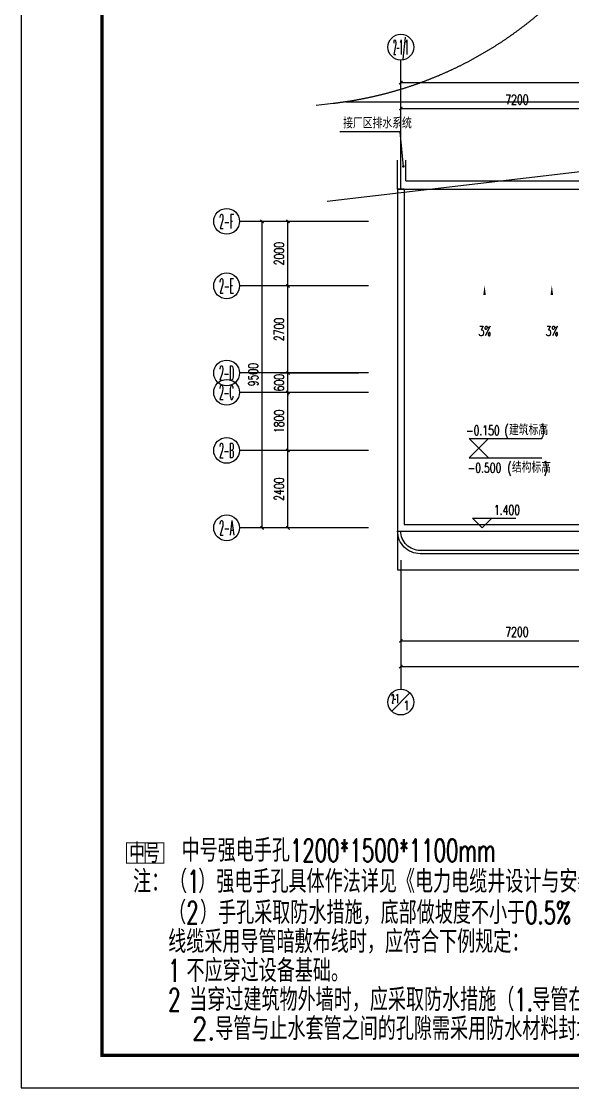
# Model space of a CAD drawing. Extents: x -9422388 to 15610651, y -1992469 to 953794.
# Drawn here: x -2997074 to -2979981, y -380398 to -347347 of the extents above; entities that cross this region are included whole.
import ezdxf
from ezdxf.enums import TextEntityAlignment as Align

# ---------------------------------------------------------------- set-up
doc = ezdxf.new("R2010")
doc.units = 0
doc.header["$LTSCALE"] = 1000
doc.linetypes.add('DASH', pattern=[0.35, 0.25, -0.1])
for name, color, linetype in [('AXIS_TEXT', 7, 'Continuous'), ('PUB_TITLE', 4, 'Continuous'), ('TEL_TEXT', 7, 'Continuous'), ('道路', 4, 'Continuous')]:
    doc.layers.add(name, color=color, linetype=linetype)
doc.styles.add('_TCH_AXIS', font='COMPLEX', dxfattribs={"bigfont": 'GBCBIG'})
doc.styles.add('_TCH_DIM', font='SIMPLEX', dxfattribs={"bigfont": 'GBCBIG'})
doc.styles.add('_TCH_DIM_T3', font='SIMPLEX', dxfattribs={"width": 0.705882, "bigfont": 'GBCBIG'})
doc.styles.add('_TEL_DIM', font='SIMPLEX', dxfattribs={"width": 0.8, "height": 3.5, "bigfont": 'HZTXT'})
doc.styles.add('COMPLEX', font='COMPLEX')
doc.dimstyles.new('_TCH_ARCH&&100', dxfattribs={"dimtxt": 297.5, "dimasz": 100, "dimexe": 250, "dimexo": 300, "dimgap": 126.25, "dimtad": 1, "dimdec": 0, "dimzin": 0, "dimdsep": 46, "dimtxsty": '_TCH_DIM_T3', "dimblk": 'ARCHTICK', "dimcen": 0.09, "dimclrt": 7, "dimazin": 2, "dimtfac": 1, "dimtdec": 0, "dimtix": 1, "dimtmove": 2, "dimatfit": 3, "dimfxl": 0, "dimtolj": 1, "dimtzin": 0, "dimarcsym": 0})

# ---------------------------------------------------------------- blocks, each defined once
blk = doc.blocks.new('JJ')
at = {"const_width": 15}
blk.add_lwpolyline([(1312976, -795424), (1313553, -795424), (1313553, -795740), (1312976, -795740)], close=True, dxfattribs=at)
blk.add_lwpolyline([(1313264, -795424), (1313264, -795740)], dxfattribs=at)
at = {"layer": 'TEL_TEXT', "color": 3, "style": '_TEL_DIM', "width": 0.8}
blk.add_text('中号', height=300, dxfattribs=at).set_placement((1313017, -795734))
blk = doc.blocks.new('A$C75680FEE')
at = {"layer": '道路', "color": 0, "linetype": 'DASH', "ltscale": 5}
for p, q in [((64.557, 13.81), (114.014, 19.46)), ((63.653, 13.599), (64.172, 13.72))]:
    blk.add_line(p, q, dxfattribs=at)
at = {"layer": '道路', "color": 0, "linetype": 'Continuous', "flags": 128}
blk.add_lwpolyline([(73.493, 12.818), (64.336, 10.678)], dxfattribs=at)
at = {"layer": '道路', "color": 0, "linetype": 'DASH', "ltscale": 5}
blk.add_arc((61.44, 25.405), 12, 283.1561, 25.3271, dxfattribs=at)
blk = doc.blocks.new('_ArchTick')
at = {"color": 0, "linetype": 'ByBlock', "const_width": 0.4}
blk.add_lwpolyline([(-0.5, -0.5), (0.5, 0.5)], dxfattribs=at)
blk = doc.blocks.new('*D2781')
at = {"color": 0, "lineweight": -2, "transparency": 16777216}
for p, q in [((1362230, -199693), (1362230, -202943)), ((1436250, -199693), (1436250, -202943)), ((1362230, -202693), (1436250, -202693))]:
    blk.add_line(p, q, dxfattribs=at)
at = {"layer": 'Defpoints', "color": 0, "transparency": 16777216}
for p in [(1362230, -199393), (1436250, -199393), (1436250, -202693)]:
    blk.add_point(p, dxfattribs=at)
at = {"color": 0, "lineweight": -2, "transparency": 16777216, "xscale": 100, "yscale": 100, "zscale": 100, "rotation": 180}
blk.add_blockref('_ArchTick', (1362230, -202693), dxfattribs=at)
at = {"color": 0, "lineweight": -2, "transparency": 16777216, "xscale": 100, "yscale": 100, "zscale": 100}
blk.add_blockref('_ArchTick', (1436250, -202693), dxfattribs=at)
at = {"color": 7, "transparency": 16777216, "insert": (1399240, -202418), "char_height": 297.5, "attachment_point": 5, "style": '_TCH_DIM_T3'}
blk.add_mtext('\\A1;74020', dxfattribs=at)
blk = doc.blocks.new('*D2782')
at = {"color": 0, "lineweight": -2, "transparency": 16777216}
for p, q in [((1362230, -199693), (1362230, -202143)), ((1369430, -199693), (1369430, -202143)), ((1362230, -201893), (1369430, -201893))]:
    blk.add_line(p, q, dxfattribs=at)
at = {"layer": 'Defpoints', "color": 0, "transparency": 16777216}
for p in [(1362230, -199393), (1369430, -199393), (1369430, -201893)]:
    blk.add_point(p, dxfattribs=at)
at = {"color": 0, "lineweight": -2, "transparency": 16777216, "xscale": 100, "yscale": 100, "zscale": 100, "rotation": 180}
blk.add_blockref('_ArchTick', (1362230, -201893), dxfattribs=at)
at = {"color": 0, "lineweight": -2, "transparency": 16777216, "xscale": 100, "yscale": 100, "zscale": 100}
blk.add_blockref('_ArchTick', (1369430, -201893), dxfattribs=at)
at = {"color": 7, "transparency": 16777216, "insert": (1365830, -201618), "char_height": 297.5, "attachment_point": 5, "style": '_TCH_DIM_T3'}
blk.add_mtext('\\A1;7200', dxfattribs=at)
blk = doc.blocks.new('*D2797')
at = {"color": 0, "lineweight": -2, "transparency": 16777216}
for p, q in [((1362230, -187593), (1362230, -184343)), ((1418550, -187593), (1418550, -184343)), ((1362230, -184593), (1418550, -184593))]:
    blk.add_line(p, q, dxfattribs=at)
at = {"layer": 'Defpoints', "color": 0, "transparency": 16777216}
for p in [(1418550, -184593), (1362230, -187893), (1418550, -187893)]:
    blk.add_point(p, dxfattribs=at)
at = {"color": 0, "lineweight": -2, "transparency": 16777216, "xscale": 100, "yscale": 100, "zscale": 100, "rotation": 180}
blk.add_blockref('_ArchTick', (1362230, -184593), dxfattribs=at)
at = {"color": 0, "lineweight": -2, "transparency": 16777216, "xscale": 100, "yscale": 100, "zscale": 100}
blk.add_blockref('_ArchTick', (1418550, -184593), dxfattribs=at)
at = {"color": 7, "transparency": 16777216, "insert": (1390390, -184318), "char_height": 297.5, "attachment_point": 5, "style": '_TCH_DIM_T3'}
blk.add_mtext('\\A1;56320', dxfattribs=at)
blk = doc.blocks.new('*D2798')
at = {"color": 0, "lineweight": -2, "transparency": 16777216}
for p, q in [((1362230, -187593), (1362230, -185143)), ((1362230, -185393), (1369430, -185393)), ((1369430, -187593), (1369430, -185143))]:
    blk.add_line(p, q, dxfattribs=at)
at = {"layer": 'Defpoints', "color": 0, "transparency": 16777216}
for p in [(1369430, -185393), (1362230, -187893), (1369430, -187893)]:
    blk.add_point(p, dxfattribs=at)
at = {"color": 0, "lineweight": -2, "transparency": 16777216, "xscale": 100, "yscale": 100, "zscale": 100, "rotation": 180}
blk.add_blockref('_ArchTick', (1362230, -185393), dxfattribs=at)
at = {"color": 0, "lineweight": -2, "transparency": 16777216, "xscale": 100, "yscale": 100, "zscale": 100}
blk.add_blockref('_ArchTick', (1369430, -185393), dxfattribs=at)
at = {"color": 7, "transparency": 16777216, "insert": (1365830, -185118), "char_height": 297.5, "attachment_point": 5, "style": '_TCH_DIM_T3'}
blk.add_mtext('\\A1;7200', dxfattribs=at)
blk = doc.blocks.new('_AXISO')
at = {"color": 0}
blk.add_circle((0, 0), 0.5, dxfattribs=at)
at = {"layer": 'AXIS_TEXT', "color": 0, "style": 'COMPLEX', "width": 1.041667}
blk.add_attdef('A', text='', height=0.56, dxfattribs=at).set_placement((-0.25, -0.28), (0.25, -0.28), align=Align.FIT)
blk = doc.blocks.new('*D2818')
at = {"color": 0, "lineweight": -2, "transparency": 16777216}
for p, q in [((1360930, -188893), (1357680, -188893)), ((1357930, -198393), (1357930, -188893)), ((1360930, -198393), (1357680, -198393))]:
    blk.add_line(p, q, dxfattribs=at)
at = {"layer": 'Defpoints', "color": 0, "transparency": 16777216}
for p in [(1357930, -188893), (1361230, -188893), (1361230, -198393)]:
    blk.add_point(p, dxfattribs=at)
at = {"color": 0, "lineweight": -2, "transparency": 16777216, "xscale": 100, "yscale": 100, "zscale": 100}
for p, rotation in [((1357930, -188893), 90), ((1357930, -198393), 270)]:
    blk.add_blockref('_ArchTick', p, dxfattribs=dict(at, rotation=rotation))
at = {"color": 7, "transparency": 16777216, "insert": (1357655, -193643), "char_height": 297.5, "attachment_point": 5, "rotation": 90, "style": '_TCH_DIM_T3'}
blk.add_mtext('\\A1;9500', dxfattribs=at)
blk = doc.blocks.new('*D2819')
at = {"color": 0, "lineweight": -2, "transparency": 16777216}
for p, q in [((1360930, -195993), (1358480, -195993)), ((1358730, -198393), (1358730, -195993)), ((1360930, -198393), (1358480, -198393))]:
    blk.add_line(p, q, dxfattribs=at)
at = {"layer": 'Defpoints', "color": 0, "transparency": 16777216}
for p in [(1358730, -195993), (1361230, -195993), (1361230, -198393)]:
    blk.add_point(p, dxfattribs=at)
at = {"color": 0, "lineweight": -2, "transparency": 16777216, "xscale": 100, "yscale": 100, "zscale": 100}
for p, rotation in [((1358730, -195993), 90), ((1358730, -198393), 270)]:
    blk.add_blockref('_ArchTick', p, dxfattribs=dict(at, rotation=rotation))
at = {"color": 7, "transparency": 16777216, "insert": (1358455, -197193), "char_height": 297.5, "attachment_point": 5, "rotation": 90, "style": '_TCH_DIM_T3'}
blk.add_mtext('\\A1;2400', dxfattribs=at)
blk = doc.blocks.new('*D2820')
at = {"color": 0, "lineweight": -2, "transparency": 16777216}
for p, q in [((1360930, -194193), (1358480, -194193)), ((1358730, -195993), (1358730, -194193)), ((1360930, -195993), (1358480, -195993))]:
    blk.add_line(p, q, dxfattribs=at)
at = {"layer": 'Defpoints', "color": 0, "transparency": 16777216}
for p in [(1358730, -194193), (1361230, -194193), (1361230, -195993)]:
    blk.add_point(p, dxfattribs=at)
at = {"color": 0, "lineweight": -2, "transparency": 16777216, "xscale": 100, "yscale": 100, "zscale": 100}
for p, rotation in [((1358730, -194193), 90), ((1358730, -195993), 270)]:
    blk.add_blockref('_ArchTick', p, dxfattribs=dict(at, rotation=rotation))
at = {"color": 7, "transparency": 16777216, "insert": (1358455, -195093), "char_height": 297.5, "attachment_point": 5, "rotation": 90, "style": '_TCH_DIM_T3'}
blk.add_mtext('\\A1;1800', dxfattribs=at)
blk = doc.blocks.new('*D2821')
at = {"color": 0, "lineweight": -2, "transparency": 16777216}
for p, q in [((1360930, -193593), (1358480, -193593)), ((1358730, -193593), (1358730, -193493)), ((1358730, -194193), (1358730, -193593)), ((1360930, -194193), (1358480, -194193)), ((1358730, -194193), (1358730, -194293))]:
    blk.add_line(p, q, dxfattribs=at)
at = {"layer": 'Defpoints', "color": 0, "transparency": 16777216}
for p in [(1358730, -193593), (1361230, -193593), (1361230, -194193)]:
    blk.add_point(p, dxfattribs=at)
at = {"color": 0, "lineweight": -2, "transparency": 16777216, "xscale": 100, "yscale": 100, "zscale": 100}
for p, rotation in [((1358730, -193593), 270), ((1358730, -194193), 90)]:
    blk.add_blockref('_ArchTick', p, dxfattribs=dict(at, rotation=rotation))
at = {"color": 7, "transparency": 16777216, "insert": (1358455, -193893), "char_height": 297.5, "attachment_point": 5, "rotation": 90, "style": '_TCH_DIM_T3'}
blk.add_mtext('\\A1;600', dxfattribs=at)
blk = doc.blocks.new('*D2822')
at = {"color": 0, "lineweight": -2, "transparency": 16777216}
for p, q in [((1360930, -190893), (1358480, -190893)), ((1358730, -193593), (1358730, -190893)), ((1360930, -193593), (1358480, -193593))]:
    blk.add_line(p, q, dxfattribs=at)
at = {"layer": 'Defpoints', "color": 0, "transparency": 16777216}
for p in [(1358730, -190893), (1361230, -190893), (1361230, -193593)]:
    blk.add_point(p, dxfattribs=at)
at = {"color": 0, "lineweight": -2, "transparency": 16777216, "xscale": 100, "yscale": 100, "zscale": 100}
for p, rotation in [((1358730, -190893), 90), ((1358730, -193593), 270)]:
    blk.add_blockref('_ArchTick', p, dxfattribs=dict(at, rotation=rotation))
at = {"color": 7, "transparency": 16777216, "insert": (1358455, -192243), "char_height": 297.5, "attachment_point": 5, "rotation": 90, "style": '_TCH_DIM_T3'}
blk.add_mtext('\\A1;2700', dxfattribs=at)
blk = doc.blocks.new('*D2823')
at = {"color": 0, "lineweight": -2, "transparency": 16777216}
for p, q in [((1360930, -188893), (1358480, -188893)), ((1358730, -190893), (1358730, -188893)), ((1360930, -190893), (1358480, -190893))]:
    blk.add_line(p, q, dxfattribs=at)
at = {"layer": 'Defpoints', "color": 0, "transparency": 16777216}
for p in [(1358730, -188893), (1361230, -188893), (1361230, -190893)]:
    blk.add_point(p, dxfattribs=at)
at = {"color": 0, "lineweight": -2, "transparency": 16777216, "xscale": 100, "yscale": 100, "zscale": 100}
for p, rotation in [((1358730, -188893), 90), ((1358730, -190893), 270)]:
    blk.add_blockref('_ArchTick', p, dxfattribs=dict(at, rotation=rotation))
at = {"color": 7, "transparency": 16777216, "insert": (1358455, -189893), "char_height": 297.5, "attachment_point": 5, "rotation": 90, "style": '_TCH_DIM_T3'}
blk.add_mtext('\\A1;2000', dxfattribs=at)
blk = doc.blocks.new('76867')
at = {"color": 8}
for p, q in [((1362229.8, -187892.6), (1362229.8, -183892.6)), ((1362210.7, -186118.5), (1360337.9, -186118.5)), ((1362309.2, -187188.1), (1362210.7, -186118.5)), ((1362129.8, -187892.6), (1362129.8, -198492.6)), ((1362329.8, -187892.6), (1362129.8, -187892.6)), ((1362329.8, -187892.6), (1362329.8, -198292.6)), ((1361229.8, -188892.6), (1357229.8, -188892.6)), ((1361229.8, -190892.6), (1357229.8, -190892.6)), ((1361229.8, -193592.6), (1357229.8, -193592.6)), ((1361229.8, -194192.6), (1357229.8, -194192.6)), ((1364648.1, -195926.1), (1364348.1, -195626.1)), ((1364348.1, -195626.1), (1366603, -195626.1)), ((1364648.1, -195926.1), (1364948.1, -195626.1)), ((1364648.1, -195926.1), (1364348.1, -196226.1)), ((1364648.1, -195926.1), (1364948.1, -196226.1)), ((1361229.8, -195992.6), (1357229.8, -195992.6)), ((1364348.1, -196226.1), (1366601.7, -196226.1)), ((1362329.8, -198292.6), (1369329.8, -198292.6)), ((1364749.8, -198392.6), (1364449.8, -198092.6)), ((1364449.8, -198092.6), (1365800.7, -198092.6)), ((1364749.8, -198392.6), (1365049.8, -198092.6)), ((1361229.8, -198392.6), (1357229.8, -198392.6)), ((1362129.8, -198492.6), (1369329.8, -198492.6)), ((1362229.8, -199392.6), (1362229.8, -203392.6)), ((1361947, -204075.4), (1362512.7, -203509.7))]:
    blk.add_line(p, q, dxfattribs=at)
for points, format in [([(1362129.8, -198492.6), (1362129.8, -199692.6), (1437016.2, -199692.6), (1442376.7, -190006.3), (1428055.4, -167156.9), (1427208.2, -167688.1, -0.4142136), (1427897.4, -167846.3), (1441326.9, -189272.8, -0.2728148), (1441368.4, -190795.7), (1437149.6, -198418.9, -0.2728148), (1435837.2, -199192.6), (1362829.8, -199192.6, -0.4142136), (1362129.8, -198492.6)], "xyb"), ([(1364825.8, -192038.8, 0, 0, 0), (1364825.8, -190879.3, 0, 80, 0), (1364825.8, -191179.3, 0, 0, 0)], "xyseb"), ([(1366911.3, -192038.8, 0, 0, 0), (1366911.3, -190879.3, 0, 80, 0), (1366911.3, -191179.3, 0, 0, 0)], "xyseb"), ([(1412729.8, -199092.6), (1362829.8, -199092.6, -0.4142136), (1362229.8, -198492.6), (1362229.8, -198492.6)], "xyb"), ([(1362829.8, -199092.6, -0.4142136), (1362229.8, -198492.6, -0.4317255)], "xyb")]:
    blk.add_lwpolyline(points, format=format, dxfattribs=at)
for points in [[(1362129.8, -187892.6), (1362129.8, -186999.2)], [(1362389.8, -187632.6), (1362389.8, -186999.2)], [(1362389.8, -187632.6), (1413348.5, -187632.5)], [(1362129.8, -187892.6), (1413348.5, -187892.5)]]:
    blk.add_lwpolyline(points, dxfattribs=at)
at = {"color": 8, "const_width": 40}
blk.add_lwpolyline([(1362311, -187208, 1), (1362307.3, -187168.1, 1)], format="xyb", close=True, dxfattribs=at)
at = {"color": 8}
blk.add_circle((1362229.8, -203792.6), 400, dxfattribs=at)
at = {"color": 8, "xscale": 1000, "yscale": 1000, "zscale": 1000, "rotation": 353.4824571599657}
blk.add_blockref('A$C75680FEE', (1294816.3, -191580), dxfattribs=at)
at = {"color": 8}
ref = blk.add_blockref('_AXISO', (1362229.8, -183492.6), dxfattribs=dict(at, xscale=800, yscale=800, zscale=800))
ref.add_attrib('A', '2-1/1', dxfattribs={"layer": 'AXIS_TEXT', "color": 8, "height": 452.55, "style": '_TCH_AXIS', "width": 0.228261}).set_placement((1362003.5, -183718.8), (1362456.1, -183718.8), align=Align.FIT)
ref = blk.add_blockref('_AXISO', (1356829.8, -188892.6), dxfattribs=dict(at, xscale=800, yscale=800, zscale=800))
ref.add_attrib('A', '2-F', dxfattribs={"layer": 'AXIS_TEXT', "color": 8, "height": 452.55, "style": '_TCH_AXIS', "width": 0.33871}).set_placement((1356603.5, -189118.8), (1357056.1, -189118.8), align=Align.FIT)
ref = blk.add_blockref('_AXISO', (1356829.8, -190892.6), dxfattribs=dict(at, xscale=800, yscale=800, zscale=800))
ref.add_attrib('A', '2-E', dxfattribs={"layer": 'AXIS_TEXT', "color": 8, "height": 452.55, "style": '_TCH_AXIS', "width": 0.33871}).set_placement((1356603.5, -191118.8), (1357056.1, -191118.8), align=Align.FIT)
ref = blk.add_blockref('_AXISO', (1356829.8, -193592.6), dxfattribs=dict(at, xscale=800, yscale=800, zscale=800))
ref.add_attrib('A', '2-D', dxfattribs={"layer": 'AXIS_TEXT', "color": 8, "height": 452.55, "style": '_TCH_AXIS', "width": 0.333333}).set_placement((1356603.5, -193818.8), (1357056.1, -193818.8), align=Align.FIT)
ref = blk.add_blockref('_AXISO', (1356829.8, -194192.6), dxfattribs=dict(at, xscale=800, yscale=800, zscale=800))
ref.add_attrib('A', '2-C', dxfattribs={"layer": 'AXIS_TEXT', "color": 8, "height": 452.55, "style": '_TCH_AXIS', "width": 0.344262}).set_placement((1356603.5, -194418.8), (1357056.1, -194418.8), align=Align.FIT)
ref = blk.add_blockref('_AXISO', (1356829.8, -195992.6), dxfattribs=dict(at, xscale=800, yscale=800, zscale=800))
ref.add_attrib('A', '2-B', dxfattribs={"layer": 'AXIS_TEXT', "color": 8, "height": 452.55, "style": '_TCH_AXIS', "width": 0.333333}).set_placement((1356603.5, -196218.8), (1357056.1, -196218.8), align=Align.FIT)
ref = blk.add_blockref('_AXISO', (1356829.8, -198392.6), dxfattribs=dict(at, xscale=800, yscale=800, zscale=800))
ref.add_attrib('A', '2-A', dxfattribs={"layer": 'AXIS_TEXT', "color": 8, "height": 452.55, "style": '_TCH_AXIS', "width": 0.328125}).set_placement((1356603.5, -198618.8), (1357056.1, -198618.8), align=Align.FIT)
at = {"color": 8, "style": '_TCH_DIM'}
for s, p in [('接厂区排水系统', (1360442.9, -186013.5)), ('建筑标高', (1365583, -195521.1)), ('结构标高', (1365673.7, -196681.1))]:
    blk.add_text(s, height=337.59, dxfattribs=at).set_placement(p)
at = {"color": 8, "style": '_TCH_DIM', "width": 0.705882}
for s, p in [('3%', (1364635.8, -192441.3)), ('3%', (1366721.3, -192441.3)), ('-0.150', (1364253, -195521.1)), ('(', (1365443, -195521.1)), (')', (1366566, -195521.1)), ('-0.500', (1364303.7, -196681.1)), ('(', (1365533.7, -196681.1)), (')', (1366656.7, -196681.1)), ('1.400', (1365116.8, -197987.6))]:
    blk.add_text(s, height=297.5, dxfattribs=at).set_placement(p)
at = {"layer": 'AXIS_TEXT', "color": 7, "style": '_TCH_AXIS'}
for s, height, width, p, p2 in [('2-1', 286.22, 0.266804, (1361949.8, -203828.3), (1362149.8, -203828.3)), ('1', 286.2, 1.630466, (1362309.8, -204043), (1362509.8, -204043))]:
    blk.add_text(s, height=height, dxfattribs=dict(at, width=width)).set_placement(p, p2, align=Align.FIT)
at = {"color": 8}
for p1, p2, distance, picture, middle in [((1362229.8, -187892.6), (1418549.8, -187892.6), 3300, '*D2797', (1390389.8, -184317.6)), ((1362229.8, -187892.6), (1369429.8, -187892.6), 2500, '*D2798', (1365829.8, -185117.6)), ((1361229.8, -198392.6), (1361229.8, -188892.6), 3300, '*D2818', (1357654.8, -193642.6)), ((1361229.8, -190892.6), (1361229.8, -188892.6), 2500, '*D2823', (1358454.8, -189892.6)), ((1361229.8, -193592.6), (1361229.8, -190892.6), 2500, '*D2822', (1358454.8, -192242.6)), ((1361229.8, -194192.6), (1361229.8, -193592.6), 2500, '*D2821', (1358454.8, -193892.6)), ((1361229.8, -195992.6), (1361229.8, -194192.6), 2500, '*D2820', (1358454.8, -195092.6)), ((1361229.8, -198392.6), (1361229.8, -195992.6), 2500, '*D2819', (1358454.8, -197192.6)), ((1362229.8, -199392.6), (1436249.8, -199392.6), -3300, '*D2781', (1399239.8, -202417.6)), ((1362229.8, -199392.6), (1369429.8, -199392.6), -2500, '*D2782', (1365829.8, -201617.6))]:
    dim = blk.add_aligned_dim(p1=p1, p2=p2, distance=distance, dimstyle='_TCH_ARCH&&100', dxfattribs=at)
    dim.commit()
    dim.dimension.update_dxf_attribs({"geometry": picture, "text_midpoint": middle})

msp = doc.modelspace()

# ---------------------------------------------------------------- linework, layer by layer
at = {"layer": 'PUB_TITLE'}
msp.add_lwpolyline([(-2997074.25692, -380398.05939), (-2891974.25692, -380398.05939), (-2891974.25692, -320998.05939), (-2997074.25692, -320998.05939)], close=True, dxfattribs=at)
at = {"layer": 'PUB_TITLE', "const_width": 100}
msp.add_lwpolyline([(-2994574.25692, -379398.05939), (-2892974.25692, -379398.05939), (-2892974.25692, -321998.05939), (-2994574.25692, -321998.05939)], close=True, dxfattribs=at)

# ---------------------------------------------------------------- block references
msp.add_blockref('76867', (-4347538.94386, -164654.3417))
at = {"xscale": 2, "yscale": 2, "zscale": 2}
msp.add_blockref('JJ', (-5619763.25848, 1218039.78556), dxfattribs=at)

# ---------------------------------------------------------------- texts
at = {"layer": 'TEL_TEXT', "style": '_TEL_DIM'}
for s, width, p in [('中号强电手孔', 0.8, (-2992105.28167, -373394.00991)), ('1200*1500*1100mm', 0.64, (-2988745.28167, -373394.00991)), ('注：（', 0.8, (-2993611.48907, -374358.89537)), ('1', 0.64, (-2991931.48907, -374358.89537)), ('）强电手孔具体作法详见《电力电缆井设计与安装》', 0.8, (-2991590.15574, -374358.89537)), ('（', 0.8, (-2992521.24537, -375323.78082)), ('2', 0.64, (-2991961.24537, -375323.78082)), ('）手孔采取防水措施，底部做坡度不小于', 0.8, (-2991534.5787, -375323.78082)), ('0.5%', 0.64, (-2981454.5787, -375323.78082)), ('线缆采用导管暗敷布线时，应符合下例规定：', 0.8, (-2992521.24537, -376223.236)), ('1', 0.64, (-2992521.24537, -377122.69118)), ('不应穿过设备基础。', 0.8, (-2991954.14826, -377122.69118)), ('2', 0.64, (-2992521.24537, -378022.14636)), ('当穿过建筑物外墙时，应采取防水措施（', 0.8, (-2991868.81493, -378022.14636)), ('1.', 0.64, (-2981788.81493, -378022.14636)), ('导管在穿过建筑物外墙时加止水导管保护，', 0.8, (-2981234.14826, -378022.14636)), ('2.导管与止水套管之间的孔隙需采用防水材料封堵，防止室外水渗入建筑物内）', 0.8, (-2991783.48159, -378921.60155))]:
    msp.add_text(s, height=700, dxfattribs=dict(at, width=width)).set_placement(p)

doc.saveas('drawing.dxf')
